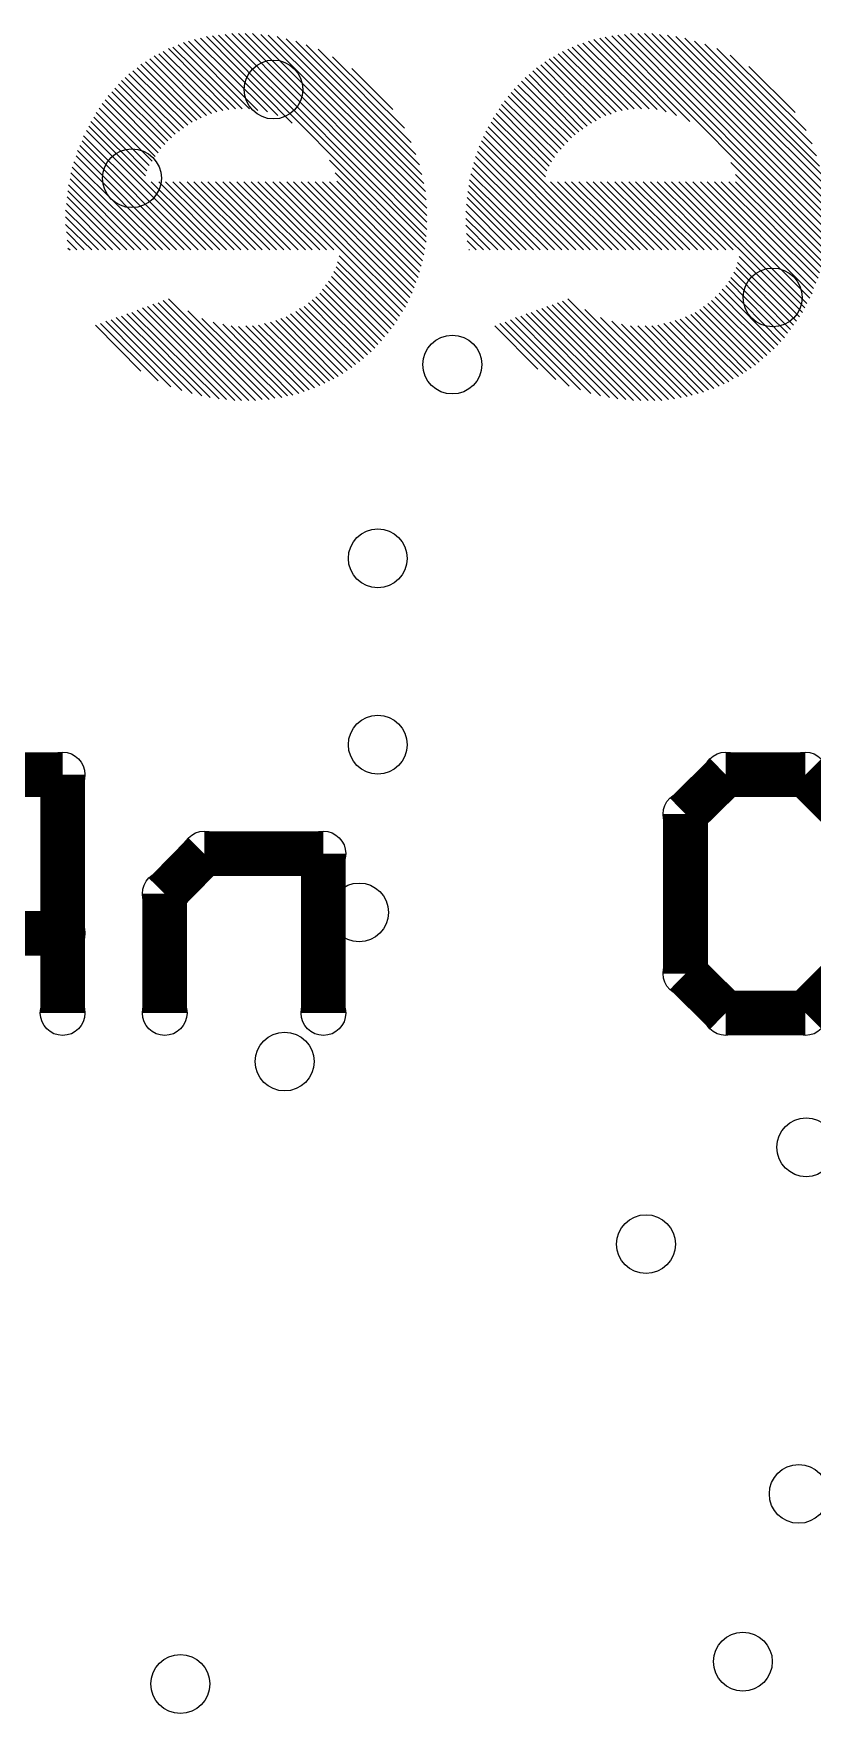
# Model space of a CAD drawing. Extents: x 0 to 26.8, y 0 to 19.7.
# Drawn here: x 15.21 to 17.86, y 6.24 to 11.96 of the extents above; entities that cross this region are included whole.
import ezdxf

# ---------------------------------------------------------------- set-up
doc = ezdxf.new("R2010")
doc.units = 0
doc.layers.get('0').update_dxf_attribs({"linetype": 'CONTINUOUS'})
doc.layers.add('SEEEDSTUDIOXIAONRF52840V1_1_GBO', color=7, linetype='CONTINUOUS')
doc.layers.add('SEEEDSTUDIOXIAONRF52840V1_1_TXT', color=12, linetype='CONTINUOUS')

# ---------------------------------------------------------------- blocks, each defined once
blk = doc.blocks.new('ROUND_2')
blk.add_circle((0, 0), 0)
blk = doc.blocks.new('ROUND_19')
blk.add_circle((0, 0), 0.0762)
blk = doc.blocks.new('ROUND_85')
blk.add_circle((0, 0), 0.1003)

msp = doc.modelspace()

# ---------------------------------------------------------------- linework, layer by layer
at = {"layer": 'SEEEDSTUDIOXIAONRF52840V1_1_GBO'}
for points in [[(15.875, 11.70178), (15.66926, 11.91006)], [(15.6845, 11.91514), (15.89786, 11.70432)], [(15.92072, 11.70432), (15.70228, 11.92276)], [(15.72006, 11.93038), (15.94612, 11.70432)], [(15.97406, 11.69924), (15.73784, 11.93546)], [(15.75816, 11.94054), (16.00708, 11.69416)], [(16.04264, 11.68146), (15.77848, 11.94562)], [(15.7988, 11.9507), (16.0909, 11.65606)], [(16.54302, 11.2268), (15.81912, 11.95324)], [(15.83944, 11.95578), (16.5481, 11.24966)], [(16.5481, 11.26998), (15.8623, 11.95832)], [(15.88516, 11.96086), (16.55064, 11.29284)], [(16.55064, 11.31824), (15.90802, 11.96086)], [(15.93088, 11.96086), (16.55064, 11.3411)], [(16.55064, 11.3665), (15.95628, 11.96086)], [(15.98422, 11.95832), (16.5481, 11.39444)], [(16.54556, 11.42238), (16.00962, 11.95578)], [(16.0401, 11.9507), (16.54048, 11.45032)], [(16.53286, 11.4808), (16.07058, 11.94308)], [(16.1036, 11.93546), (16.52524, 11.51382)], [(16.51254, 11.54938), (16.13916, 11.92276)], [(16.4973, 11.59002), (16.1798, 11.90752)], [(17.0307, 11.90752), (17.23644, 11.70178)], [(17.25676, 11.70432), (17.04594, 11.91514)], [(17.06372, 11.92276), (17.28216, 11.70432)], [(17.30756, 11.70432), (17.0815, 11.92784)], [(17.10182, 11.93546), (17.3355, 11.70178)], [(17.36598, 11.69416), (17.1196, 11.94054)], [(17.13992, 11.94562), (17.40154, 11.68146)], [(17.44726, 11.66114), (17.1577, 11.94816)], [(17.18056, 11.95324), (17.907, 11.22426)], [(17.90954, 11.24712), (17.20088, 11.95578)], [(17.22374, 11.95832), (17.91208, 11.26744)], [(17.91462, 11.2903), (17.24406, 11.96086)], [(17.26946, 11.96086), (17.91462, 11.3157)], [(17.91462, 11.33856), (17.29232, 11.96086)], [(17.31772, 11.96086), (17.91462, 11.36396)], [(17.91208, 11.38936), (17.34312, 11.95832)], [(17.37106, 11.95578), (17.90954, 11.4173)], [(17.90446, 11.44778), (17.399, 11.9507)], [(17.42948, 11.94562), (17.89938, 11.47826)], [(17.88922, 11.50874), (17.4625, 11.93546)], [(17.49806, 11.9253), (17.87906, 11.5443)], [(17.86382, 11.58494), (17.5387, 11.91006)], [(15.76578, 11.66622), (15.57528, 11.85672)], [(15.59052, 11.86434), (15.78102, 11.67384)], [(15.7988, 11.68146), (15.60576, 11.8745)], [(15.621, 11.88466), (15.81658, 11.68908)], [(15.83436, 11.69416), (15.63624, 11.89228)], [(15.65148, 11.8999), (15.85468, 11.69924)], [(16.22806, 11.88212), (16.47444, 11.63828)], [(16.93926, 11.85418), (17.12722, 11.66368)], [(17.14246, 11.67384), (16.95196, 11.86434)], [(16.9672, 11.8745), (17.16024, 11.68146)], [(17.17802, 11.68654), (16.98244, 11.88212)], [(16.99768, 11.89228), (17.1958, 11.69416)], [(17.21612, 11.69924), (17.01292, 11.8999)], [(17.58442, 11.8872), (17.8435, 11.63066)], [(17.8054, 11.69162), (17.64792, 11.8491)], [(15.50924, 11.80084), (15.69212, 11.61796)], [(15.70736, 11.62812), (15.52194, 11.811)], [(15.53464, 11.8237), (15.72006, 11.63828)], [(15.7353, 11.64844), (15.54734, 11.83386)], [(15.56258, 11.84402), (15.75054, 11.6586)], [(16.4338, 11.70178), (16.2941, 11.84148)], [(17.0561, 11.61542), (16.87322, 11.7983)], [(16.88592, 11.811), (17.0688, 11.62558)], [(17.0815, 11.63574), (16.89862, 11.82116)], [(16.91132, 11.83386), (17.09674, 11.6459)], [(17.11198, 11.65606), (16.92402, 11.84402)], [(15.6337, 11.55446), (15.45336, 11.7348)], [(15.46352, 11.75004), (15.64386, 11.5697)], [(15.65656, 11.5824), (15.47622, 11.76274)], [(15.48638, 11.77544), (15.66672, 11.5951)], [(15.67942, 11.60526), (15.49908, 11.78814)], [(17.00784, 11.56716), (16.8275, 11.7475)], [(16.83766, 11.7602), (17.018, 11.57986)], [(17.0307, 11.59256), (16.84782, 11.7729)], [(16.86052, 11.7856), (17.0434, 11.60526)], [(15.42288, 11.69162), (15.60322, 11.51128)], [(15.61338, 11.52652), (15.43304, 11.70686)], [(15.4432, 11.7221), (15.62354, 11.54176)], [(16.9672, 11.50874), (16.78686, 11.68908)], [(16.79702, 11.70432), (16.97482, 11.52398)], [(16.98498, 11.53922), (16.80464, 11.71956)], [(16.8148, 11.73226), (16.99514, 11.55446)], [(15.79626, 11.22426), (15.38986, 11.63066)], [(15.39748, 11.6459), (15.81912, 11.22426)], [(15.4051, 11.66114), (15.59052, 11.47572)], [(15.5956, 11.4935), (15.41526, 11.67638)], [(17.15516, 11.22426), (16.7513, 11.62812)], [(16.75892, 11.64336), (17.18056, 11.22426)], [(16.9545, 11.47318), (16.76908, 11.6586)], [(16.7767, 11.67384), (16.95958, 11.4935)], [(15.367, 11.57986), (15.7226, 11.22426)], [(15.74546, 11.22426), (15.37462, 11.5951)], [(15.3797, 11.61288), (15.77086, 11.22426)], [(16.72844, 11.57732), (17.08404, 11.22426)], [(17.1069, 11.22426), (16.73606, 11.5951)], [(16.74368, 11.61034), (17.1323, 11.22426)], [(15.3416, 11.5062), (15.62608, 11.22426)], [(15.64894, 11.22426), (15.34668, 11.52398)], [(15.3543, 11.5443), (15.67434, 11.22426)], [(15.6972, 11.22426), (15.35938, 11.56208)], [(16.54048, 11.20648), (16.2179, 11.52906)], [(17.01038, 11.22426), (16.71066, 11.52144)], [(16.71574, 11.54176), (17.03324, 11.22426)], [(17.05864, 11.22426), (16.72336, 11.55954)], [(17.90446, 11.20394), (17.58696, 11.52144)], [(15.33398, 11.46556), (15.57528, 11.22426)], [(15.60068, 11.22426), (15.33652, 11.48588)], [(15.61084, 11.4554), (15.84452, 11.22426)], [(15.86738, 11.22426), (15.63624, 11.4554)], [(15.6591, 11.4554), (15.89278, 11.22426)], [(15.91564, 11.22426), (15.6845, 11.4554)], [(15.70736, 11.4554), (15.94104, 11.22426)], [(15.96644, 11.22426), (15.73276, 11.4554)], [(15.75562, 11.4554), (15.9893, 11.22426)], [(16.0147, 11.22426), (15.78102, 11.4554)], [(15.80388, 11.4554), (16.03756, 11.22426)], [(16.06296, 11.22426), (15.82928, 11.4554)], [(15.85468, 11.4554), (16.08582, 11.22426)], [(16.11122, 11.22426), (15.87754, 11.4554)], [(15.90294, 11.4554), (16.13662, 11.22426)], [(16.15948, 11.22426), (15.9258, 11.4554)], [(15.9512, 11.4554), (16.18488, 11.22426)], [(16.20774, 11.22426), (15.97406, 11.4554)], [(15.99946, 11.4554), (16.23314, 11.22426)], [(16.02486, 11.4554), (16.46682, 11.01344)], [(16.47698, 11.02868), (16.04772, 11.4554)], [(16.07312, 11.4554), (16.4846, 11.04392)], [(16.49222, 11.0617), (16.09598, 11.4554)], [(16.12138, 11.4554), (16.49984, 11.07694)], [(16.50746, 11.09472), (16.14424, 11.4554)], [(16.16964, 11.4554), (16.51254, 11.1125)], [(16.52016, 11.13028), (16.19504, 11.4554)], [(16.2179, 11.4554), (16.52524, 11.14806)], [(16.23822, 11.48588), (16.5354, 11.18616)], [(16.53032, 11.16838), (16.2433, 11.45794)], [(16.69542, 11.46302), (16.93672, 11.22426)], [(16.96212, 11.22426), (16.7005, 11.48334)], [(16.70558, 11.50366), (16.98498, 11.22426)], [(17.20342, 11.22426), (16.97228, 11.4554)], [(16.99514, 11.4554), (17.22882, 11.22426)], [(17.25422, 11.22426), (17.02054, 11.4554)], [(17.0434, 11.4554), (17.27708, 11.22426)], [(17.30248, 11.22426), (17.0688, 11.4554)], [(17.0942, 11.4554), (17.32534, 11.22426)], [(17.35074, 11.22426), (17.11706, 11.4554)], [(17.14246, 11.4554), (17.3736, 11.22426)], [(17.399, 11.22426), (17.16532, 11.4554)], [(17.19072, 11.4554), (17.4244, 11.22426)], [(17.44726, 11.22426), (17.21358, 11.4554)], [(17.23898, 11.4554), (17.47266, 11.22426)], [(17.49552, 11.22426), (17.26184, 11.4554)], [(17.28724, 11.4554), (17.52092, 11.22426)], [(17.54378, 11.22426), (17.31264, 11.4554)], [(17.3355, 11.4554), (17.56918, 11.22426)], [(17.59458, 11.22426), (17.3609, 11.4554)], [(17.38376, 11.4554), (17.8308, 11.0109)], [(17.83842, 11.02614), (17.40916, 11.4554)], [(17.43202, 11.4554), (17.84604, 11.04138)], [(17.8562, 11.05916), (17.45742, 11.4554)], [(17.48282, 11.4554), (17.86382, 11.0744)], [(17.8689, 11.09218), (17.50568, 11.4554)], [(17.53108, 11.4554), (17.87652, 11.10996)], [(17.88414, 11.12774), (17.55394, 11.4554)], [(17.57934, 11.4554), (17.88922, 11.14552)], [(17.6022, 11.4808), (17.89938, 11.18362)], [(17.8943, 11.16584), (17.6022, 11.4554)], [(15.50416, 11.22426), (15.32382, 11.4046)], [(15.32636, 11.42492), (15.52702, 11.22426)], [(15.55242, 11.22426), (15.3289, 11.44524)], [(16.8656, 11.22426), (16.6878, 11.40206)], [(16.69034, 11.42238), (16.88846, 11.22426)], [(16.91386, 11.22426), (16.69288, 11.4427)], [(15.4559, 11.22426), (15.31874, 11.35888)], [(15.31874, 11.33602), (15.4305, 11.22426)], [(15.32128, 11.38174), (15.47876, 11.22426)], [(16.8148, 11.22426), (16.68272, 11.35634)], [(16.68526, 11.3792), (16.8402, 11.22426)], [(15.40764, 11.22426), (15.31874, 11.31062)], [(15.32128, 11.28522), (15.38224, 11.22426)], [(16.79194, 11.22426), (16.68272, 11.33094)], [(16.68272, 11.30808), (16.76654, 11.22426)], [(16.74368, 11.22426), (16.68526, 11.28014)], [(15.35684, 11.22426), (15.32382, 11.25728)], [(15.32636, 11.22934), (15.33398, 11.22426)], [(16.6878, 11.25474), (16.71828, 11.22426)], [(16.69542, 11.22426), (16.69288, 11.22426)], [(16.24076, 11.16584), (16.43888, 10.96772)], [(16.44904, 10.98296), (16.24584, 11.18362)], [(16.25092, 11.20394), (16.45666, 10.9982)], [(17.80032, 10.96772), (17.60474, 11.1633)], [(17.60982, 11.18108), (17.81048, 10.98042)], [(17.82064, 10.99566), (17.6149, 11.2014)], [(16.2052, 11.10488), (16.3957, 10.91438)], [(16.40586, 10.92708), (16.21536, 11.11758)], [(16.22552, 11.13282), (16.41856, 10.93978)], [(16.42872, 10.95502), (16.23314, 11.1506)], [(17.57934, 11.11758), (17.76984, 10.92454)], [(17.78, 10.93978), (17.58696, 11.13028)], [(17.59712, 11.14806), (17.79016, 10.95248)], [(15.9893, 10.71372), (15.65148, 11.05154)], [(15.66926, 11.05662), (16.01216, 10.71372)], [(16.15948, 11.05408), (16.34744, 10.86612)], [(16.36014, 10.87628), (16.17218, 11.06424)], [(16.18488, 11.07694), (16.37284, 10.88898)], [(16.383, 10.90168), (16.19504, 11.08964)], [(17.01292, 11.049), (17.35074, 10.71118)], [(17.3736, 10.71372), (17.0307, 11.05662)], [(17.70888, 10.86358), (17.52092, 11.05154)], [(17.53362, 11.06424), (17.72158, 10.87628)], [(17.73428, 10.88644), (17.54632, 11.07694)], [(17.55648, 11.08964), (17.74698, 10.89914)], [(17.75714, 10.91184), (17.56918, 11.10234)], [(15.49146, 10.99312), (15.75054, 10.73404)], [(15.78356, 10.72642), (15.50924, 10.9982)], [(15.52702, 11.00582), (15.8115, 10.72134)], [(15.84198, 10.71626), (15.5448, 11.0109)], [(15.56258, 11.01852), (15.86738, 10.71372)], [(15.89532, 10.71118), (15.58036, 11.02614)], [(15.59814, 11.03122), (15.91818, 10.71118)], [(15.94358, 10.71118), (15.61592, 11.03884)], [(15.6337, 11.04392), (15.96644, 10.71118)], [(16.03248, 10.7188), (15.7353, 11.01598)], [(15.78356, 10.99058), (16.05534, 10.72134)], [(16.24838, 10.79246), (16.0528, 10.99058)], [(16.07058, 10.99566), (16.26362, 10.80262)], [(16.27886, 10.81278), (16.08582, 11.00582)], [(16.1036, 11.01344), (16.2941, 10.82294)], [(16.3068, 10.8331), (16.1163, 11.0236)], [(16.13154, 11.03122), (16.32204, 10.84326)], [(16.33474, 10.85342), (16.14678, 11.04392)], [(17.10944, 10.73404), (16.8529, 10.99312)], [(16.87068, 10.9982), (17.14246, 10.72642)], [(17.17294, 10.72134), (16.88846, 11.00582)], [(16.90624, 11.0109), (17.20088, 10.71626)], [(17.22882, 10.71372), (16.92402, 11.01852)], [(16.9418, 11.0236), (17.25422, 10.71118)], [(17.27962, 10.71118), (16.95958, 11.03122)], [(16.97736, 11.0363), (17.30502, 10.71118)], [(17.32788, 10.71118), (16.99514, 11.04392)], [(17.08912, 11.02106), (17.39392, 10.71626)], [(17.41678, 10.72134), (17.14246, 10.99312)], [(17.6276, 10.80262), (17.43202, 10.99566)], [(17.4498, 11.00328), (17.6403, 10.81024)], [(17.65554, 10.8204), (17.46504, 11.0109)], [(17.48028, 11.02106), (17.67078, 10.83056)], [(17.68348, 10.84072), (17.49298, 11.03122)], [(17.50822, 11.04138), (17.69618, 10.85342)], [(15.42034, 10.96772), (15.57528, 10.81024)], [(15.6337, 10.77722), (15.43812, 10.9728)], [(15.4559, 10.98042), (15.67688, 10.7569)], [(15.71498, 10.7442), (15.47368, 10.9855)], [(16.07566, 10.72642), (15.82166, 10.97788)], [(15.85468, 10.97026), (16.09344, 10.72896)], [(16.11376, 10.73404), (15.88262, 10.96518)], [(15.90802, 10.96264), (16.13154, 10.74166)], [(16.14932, 10.74674), (15.93342, 10.96518)], [(15.95628, 10.96518), (16.1671, 10.75436)], [(16.18488, 10.76198), (15.9766, 10.96772)], [(15.99692, 10.9728), (16.20266, 10.7696)], [(16.2179, 10.77722), (16.01724, 10.97788)], [(16.03502, 10.98296), (16.23314, 10.78484)], [(16.9291, 10.81786), (16.78178, 10.96518)], [(16.79956, 10.9728), (16.99006, 10.7823)], [(17.03578, 10.75944), (16.81734, 10.97788)], [(16.83512, 10.9855), (17.07388, 10.74674)], [(17.18056, 10.98042), (17.4371, 10.72388)], [(17.45488, 10.72896), (17.21358, 10.97026)], [(17.24406, 10.96518), (17.4752, 10.73404)], [(17.49298, 10.73912), (17.26946, 10.96518)], [(17.29486, 10.96518), (17.51076, 10.74674)], [(17.52854, 10.75182), (17.31772, 10.96518)], [(17.33804, 10.96772), (17.54632, 10.75944)], [(17.5641, 10.76706), (17.35836, 10.9728)], [(17.37868, 10.97788), (17.57934, 10.77468)], [(17.59458, 10.78484), (17.39646, 10.98296)], [(17.41424, 10.98804), (17.61236, 10.79246)]]:
    msp.add_lwpolyline(points, dxfattribs=at)
at = {"layer": 'SEEEDSTUDIOXIAONRF52840V1_1_GBO', "const_width": 0.1524}
for points in [[(15.30858, 9.4361), (14.90218, 9.4361)], [(15.30858, 8.6233), (15.30858, 9.4361)], [(17.43202, 9.30148), (17.56918, 9.4361)], [(17.56918, 9.4361), (17.84096, 9.4361)], [(17.84096, 9.4361), (17.97558, 9.30148)], [(17.43202, 8.75792), (17.43202, 9.30148)], [(15.65656, 9.0297), (15.79118, 9.16686)], [(15.79118, 9.16686), (16.19758, 9.16686)], [(16.19758, 9.16686), (16.19758, 8.6233)], [(15.65656, 8.6233), (15.65656, 9.0297)], [(14.90218, 8.89508), (15.30858, 8.89508)], [(17.56918, 8.6233), (17.43202, 8.75792)], [(17.97558, 8.75792), (17.84096, 8.6233)], [(17.84096, 8.6233), (17.56918, 8.6233)]]:
    msp.add_lwpolyline(points, dxfattribs=at)

# ---------------------------------------------------------------- block references
at = {"layer": 'SEEEDSTUDIOXIAONRF52840V1_1_GBO'}
for name, p in [('ROUND_2', (15.95628, 11.96086)), ('ROUND_2', (15.93088, 11.96086)), ('ROUND_2', (15.90802, 11.96086)), ('ROUND_2', (15.88516, 11.96086)), ('ROUND_2', (17.24406, 11.96086)), ('ROUND_2', (17.26946, 11.96086)), ('ROUND_2', (17.29232, 11.96086)), ('ROUND_2', (17.31772, 11.96086)), ('ROUND_2', (15.98422, 11.95832)), ('ROUND_2', (15.8623, 11.95832)), ('ROUND_2', (17.22374, 11.95832)), ('ROUND_2', (17.34312, 11.95832)), ('ROUND_2', (17.20088, 11.95578)), ('ROUND_2', (16.00962, 11.95578)), ('ROUND_2', (15.83944, 11.95578)), ('ROUND_2', (17.37106, 11.95578)), ('ROUND_2', (17.18056, 11.95324)), ('ROUND_2', (15.81912, 11.95324)), ('ROUND_2', (16.0401, 11.9507)), ('ROUND_2', (15.7988, 11.9507)), ('ROUND_2', (17.399, 11.9507)), ('ROUND_2', (17.1577, 11.94816)), ('ROUND_2', (17.13992, 11.94562)), ('ROUND_2', (15.77848, 11.94562)), ('ROUND_2', (17.42948, 11.94562)), ('ROUND_2', (16.07058, 11.94308)), ('ROUND_2', (17.1196, 11.94054)), ('ROUND_2', (15.75816, 11.94054)), ('ROUND_2', (17.10182, 11.93546)), ('ROUND_2', (16.1036, 11.93546)), ('ROUND_2', (15.73784, 11.93546)), ('ROUND_2', (17.4625, 11.93546)), ('ROUND_2', (15.72006, 11.93038)), ('ROUND_2', (17.0815, 11.92784)), ('ROUND_2', (17.49806, 11.9253)), ('ROUND_2', (17.06372, 11.92276)), ('ROUND_2', (16.13916, 11.92276)), ('ROUND_2', (15.70228, 11.92276)), ('ROUND_2', (17.04594, 11.91514)), ('ROUND_2', (15.6845, 11.91514)), ('ROUND_2', (15.66926, 11.91006)), ('ROUND_2', (17.5387, 11.91006)), ('ROUND_2', (17.0307, 11.90752)), ('ROUND_2', (16.1798, 11.90752)), ('ROUND_2', (17.01292, 11.8999)), ('ROUND_2', (15.65148, 11.8999)), ('ROUND_2', (16.99768, 11.89228)), ('ROUND_2', (15.63624, 11.89228)), ('ROUND_2', (17.58442, 11.8872)), ('ROUND_2', (15.621, 11.88466)), ('ROUND_2', (16.98244, 11.88212)), ('ROUND_2', (16.22806, 11.88212)), ('ROUND_2', (16.9672, 11.8745)), ('ROUND_2', (15.60576, 11.8745)), ('ROUND_2', (16.95196, 11.86434)), ('ROUND_2', (15.59052, 11.86434)), ('ROUND_2', (15.57528, 11.85672)), ('ROUND_2', (16.93926, 11.85418)), ('ROUND_2', (17.64792, 11.8491)), ('ROUND_2', (16.92402, 11.84402)), ('ROUND_2', (15.56258, 11.84402)), ('ROUND_2', (16.2941, 11.84148)), ('ROUND_2', (16.91132, 11.83386)), ('ROUND_2', (15.54734, 11.83386)), ('ROUND_2', (15.53464, 11.8237)), ('ROUND_2', (16.89862, 11.82116)), ('ROUND_2', (16.88592, 11.811)), ('ROUND_2', (15.52194, 11.811)), ('ROUND_2', (15.50924, 11.80084)), ('ROUND_2', (16.87322, 11.7983)), ('ROUND_2', (15.49908, 11.78814)), ('ROUND_2', (16.86052, 11.7856)), ('ROUND_2', (15.48638, 11.77544)), ('ROUND_2', (16.84782, 11.7729)), ('ROUND_2', (15.47622, 11.76274)), ('ROUND_2', (16.83766, 11.7602)), ('ROUND_2', (15.46352, 11.75004)), ('ROUND_2', (16.8275, 11.7475)), ('ROUND_2', (15.45336, 11.7348)), ('ROUND_2', (16.8148, 11.73226)), ('ROUND_2', (15.4432, 11.7221)), ('ROUND_2', (16.80464, 11.71956)), ('ROUND_2', (15.43304, 11.70686)), ('ROUND_2', (17.30756, 11.70432)), ('ROUND_2', (17.28216, 11.70432)), ('ROUND_2', (17.25676, 11.70432)), ('ROUND_2', (16.79702, 11.70432)), ('ROUND_2', (15.94612, 11.70432)), ('ROUND_2', (15.92072, 11.70432)), ('ROUND_2', (15.89786, 11.70432)), ('ROUND_2', (17.3355, 11.70178)), ('ROUND_2', (17.23644, 11.70178)), ('ROUND_2', (15.875, 11.70178)), ('ROUND_2', (16.4338, 11.70178)), ('ROUND_2', (17.21612, 11.69924)), ('ROUND_2', (15.97406, 11.69924)), ('ROUND_2', (15.85468, 11.69924)), ('ROUND_2', (17.36598, 11.69416)), ('ROUND_2', (17.1958, 11.69416)), ('ROUND_2', (16.00708, 11.69416)), ('ROUND_2', (15.83436, 11.69416)), ('ROUND_2', (15.42288, 11.69162)), ('ROUND_2', (17.8054, 11.69162)), ('ROUND_2', (16.78686, 11.68908)), ('ROUND_2', (15.81658, 11.68908)), ('ROUND_2', (17.17802, 11.68654)), ('ROUND_2', (17.40154, 11.68146)), ('ROUND_2', (17.16024, 11.68146)), ('ROUND_2', (16.04264, 11.68146)), ('ROUND_2', (15.7988, 11.68146)), ('ROUND_2', (15.41526, 11.67638)), ('ROUND_2', (17.14246, 11.67384)), ('ROUND_2', (16.7767, 11.67384)), ('ROUND_2', (15.78102, 11.67384)), ('ROUND_2', (15.76578, 11.66622)), ('ROUND_2', (17.12722, 11.66368)), ('ROUND_2', (17.44726, 11.66114)), ('ROUND_2', (15.4051, 11.66114)), ('ROUND_2', (16.76908, 11.6586)), ('ROUND_2', (15.75054, 11.6586)), ('ROUND_2', (17.11198, 11.65606)), ('ROUND_2', (16.0909, 11.65606)), ('ROUND_2', (15.7353, 11.64844)), ('ROUND_2', (17.09674, 11.6459)), ('ROUND_2', (15.39748, 11.6459)), ('ROUND_2', (16.75892, 11.64336)), ('ROUND_2', (15.72006, 11.63828)), ('ROUND_2', (16.47444, 11.63828)), ('ROUND_2', (17.0815, 11.63574)), ('ROUND_2', (15.38986, 11.63066)), ('ROUND_2', (17.8435, 11.63066)), ('ROUND_2', (16.7513, 11.62812)), ('ROUND_2', (15.70736, 11.62812)), ('ROUND_2', (17.0688, 11.62558)), ('ROUND_2', (15.69212, 11.61796)), ('ROUND_2', (17.0561, 11.61542)), ('ROUND_2', (15.3797, 11.61288)), ('ROUND_2', (16.74368, 11.61034)), ('ROUND_2', (17.0434, 11.60526)), ('ROUND_2', (15.67942, 11.60526)), ('ROUND_2', (16.73606, 11.5951)), ('ROUND_2', (15.66672, 11.5951)), ('ROUND_2', (15.37462, 11.5951)), ('ROUND_2', (17.0307, 11.59256)), ('ROUND_2', (16.4973, 11.59002)), ('ROUND_2', (17.86382, 11.58494)), ('ROUND_2', (15.65656, 11.5824)), ('ROUND_2', (17.018, 11.57986)), ('ROUND_2', (15.367, 11.57986)), ('ROUND_2', (16.72844, 11.57732)), ('ROUND_2', (15.64386, 11.5697)), ('ROUND_2', (17.00784, 11.56716)), ('ROUND_2', (15.35938, 11.56208)), ('ROUND_2', (16.72336, 11.55954)), ('ROUND_2', (16.99514, 11.55446)), ('ROUND_2', (15.6337, 11.55446)), ('ROUND_2', (16.51254, 11.54938)), ('ROUND_2', (15.3543, 11.5443)), ('ROUND_2', (16.71574, 11.54176)), ('ROUND_2', (15.62354, 11.54176)), ('ROUND_2', (16.98498, 11.53922)), ('ROUND_2', (16.2179, 11.52906)), ('ROUND_2', (15.61338, 11.52652)), ('ROUND_2', (16.97482, 11.52398)), ('ROUND_2', (15.34668, 11.52398)), ('ROUND_2', (17.58696, 11.52144)), ('ROUND_2', (16.71066, 11.52144)), ('ROUND_2', (16.52524, 11.51382)), ('ROUND_2', (15.60322, 11.51128)), ('ROUND_2', (16.9672, 11.50874)), ('ROUND_2', (15.3416, 11.5062)), ('ROUND_2', (16.70558, 11.50366)), ('ROUND_2', (16.95958, 11.4935)), ('ROUND_2', (15.5956, 11.4935)), ('ROUND_2', (15.33652, 11.48588)), ('ROUND_2', (16.23822, 11.48588)), ('ROUND_2', (16.7005, 11.48334)), ('ROUND_2', (17.6022, 11.4808)), ('ROUND_2', (16.53286, 11.4808)), ('ROUND_2', (15.59052, 11.47572)), ('ROUND_2', (16.9545, 11.47318)), ('ROUND_2', (15.33398, 11.46556)), ('ROUND_2', (16.69542, 11.46302)), ('ROUND_2', (16.2433, 11.45794)), ('ROUND_2', (17.6022, 11.4554)), ('ROUND_2', (17.57934, 11.4554)), ('ROUND_2', (17.55394, 11.4554)), ('ROUND_2', (17.53108, 11.4554)), ('ROUND_2', (17.50568, 11.4554)), ('ROUND_2', (17.48282, 11.4554)), ('ROUND_2', (17.45742, 11.4554)), ('ROUND_2', (17.43202, 11.4554)), ('ROUND_2', (17.40916, 11.4554)), ('ROUND_2', (17.38376, 11.4554)), ('ROUND_2', (16.97228, 11.4554)), ('ROUND_2', (16.99514, 11.4554)), ('ROUND_2', (17.02054, 11.4554)), ('ROUND_2', (17.0434, 11.4554)), ('ROUND_2', (17.0688, 11.4554)), ('ROUND_2', (17.0942, 11.4554)), ('ROUND_2', (17.11706, 11.4554)), ('ROUND_2', (17.14246, 11.4554)), ('ROUND_2', (17.16532, 11.4554)), ('ROUND_2', (17.19072, 11.4554)), ('ROUND_2', (17.21358, 11.4554)), ('ROUND_2', (17.23898, 11.4554)), ('ROUND_2', (17.26184, 11.4554)), ('ROUND_2', (17.28724, 11.4554)), ('ROUND_2', (17.31264, 11.4554)), ('ROUND_2', (17.3355, 11.4554)), ('ROUND_2', (17.3609, 11.4554)), ('ROUND_2', (15.61084, 11.4554)), ('ROUND_2', (15.63624, 11.4554)), ('ROUND_2', (15.6591, 11.4554)), ('ROUND_2', (15.6845, 11.4554)), ('ROUND_2', (15.70736, 11.4554)), ('ROUND_2', (15.73276, 11.4554)), ('ROUND_2', (15.75562, 11.4554)), ('ROUND_2', (15.78102, 11.4554)), ('ROUND_2', (15.80388, 11.4554)), ('ROUND_2', (15.82928, 11.4554)), ('ROUND_2', (15.85468, 11.4554)), ('ROUND_2', (15.87754, 11.4554)), ('ROUND_2', (15.90294, 11.4554)), ('ROUND_2', (15.9258, 11.4554)), ('ROUND_2', (15.9512, 11.4554)), ('ROUND_2', (15.97406, 11.4554)), ('ROUND_2', (15.99946, 11.4554)), ('ROUND_2', (16.02486, 11.4554)), ('ROUND_2', (16.04772, 11.4554)), ('ROUND_2', (16.07312, 11.4554)), ('ROUND_2', (16.09598, 11.4554)), ('ROUND_2', (16.12138, 11.4554)), ('ROUND_2', (16.14424, 11.4554)), ('ROUND_2', (16.16964, 11.4554)), ('ROUND_2', (16.19504, 11.4554)), ('ROUND_2', (16.2179, 11.4554)), ('ROUND_2', (16.54048, 11.45032)), ('ROUND_2', (15.3289, 11.44524)), ('ROUND_2', (16.69288, 11.4427)), ('ROUND_2', (15.32636, 11.42492)), ('ROUND_2', (16.69034, 11.42238)), ('ROUND_2', (16.54556, 11.42238)), ('ROUND_2', (15.32382, 11.4046)), ('ROUND_2', (16.6878, 11.40206)), ('ROUND_2', (16.5481, 11.39444)), ('ROUND_2', (15.32128, 11.38174)), ('ROUND_2', (16.68526, 11.3792)), ('ROUND_2', (16.55064, 11.3665)), ('ROUND_2', (15.31874, 11.35888)), ('ROUND_2', (16.68272, 11.35634)), ('ROUND_2', (16.55064, 11.3411)), ('ROUND_2', (15.31874, 11.33602)), ('ROUND_2', (16.68272, 11.33094)), ('ROUND_2', (16.55064, 11.31824)), ('ROUND_2', (15.31874, 11.31062)), ('ROUND_2', (16.68272, 11.30808)), ('ROUND_2', (16.55064, 11.29284)), ('ROUND_2', (15.32128, 11.28522)), ('ROUND_2', (16.68526, 11.28014)), ('ROUND_2', (16.5481, 11.26998)), ('ROUND_2', (15.32382, 11.25728)), ('ROUND_2', (16.6878, 11.25474)), ('ROUND_2', (16.5481, 11.24966)), ('ROUND_2', (15.32636, 11.22934)), ('ROUND_2', (16.54302, 11.2268)), ('ROUND_2', (16.79194, 11.22426)), ('ROUND_2', (16.76654, 11.22426)), ('ROUND_2', (16.74368, 11.22426)), ('ROUND_2', (16.71828, 11.22426)), ('ROUND_2', (16.69542, 11.22426)), ('ROUND_2', (16.69288, 11.22426)), ('ROUND_2', (16.8148, 11.22426)), ('ROUND_2', (16.8402, 11.22426)), ('ROUND_2', (16.8656, 11.22426)), ('ROUND_2', (16.88846, 11.22426)), ('ROUND_2', (16.91386, 11.22426)), ('ROUND_2', (16.93672, 11.22426)), ('ROUND_2', (16.96212, 11.22426)), ('ROUND_2', (16.98498, 11.22426)), ('ROUND_2', (17.01038, 11.22426)), ('ROUND_2', (17.03324, 11.22426)), ('ROUND_2', (17.05864, 11.22426)), ('ROUND_2', (17.08404, 11.22426)), ('ROUND_2', (17.1069, 11.22426)), ('ROUND_2', (17.1323, 11.22426)), ('ROUND_2', (17.15516, 11.22426)), ('ROUND_2', (17.18056, 11.22426)), ('ROUND_2', (17.20342, 11.22426)), ('ROUND_2', (17.22882, 11.22426)), ('ROUND_2', (17.25422, 11.22426)), ('ROUND_2', (17.27708, 11.22426)), ('ROUND_2', (17.30248, 11.22426)), ('ROUND_2', (17.32534, 11.22426)), ('ROUND_2', (17.35074, 11.22426)), ('ROUND_2', (17.3736, 11.22426)), ('ROUND_2', (17.399, 11.22426)), ('ROUND_2', (17.4244, 11.22426)), ('ROUND_2', (17.44726, 11.22426)), ('ROUND_2', (17.47266, 11.22426)), ('ROUND_2', (17.49552, 11.22426)), ('ROUND_2', (17.52092, 11.22426)), ('ROUND_2', (17.54378, 11.22426)), ('ROUND_2', (17.56918, 11.22426)), ('ROUND_2', (17.59458, 11.22426)), ('ROUND_2', (15.84452, 11.22426)), ('ROUND_2', (15.86738, 11.22426)), ('ROUND_2', (15.89278, 11.22426)), ('ROUND_2', (15.91564, 11.22426)), ('ROUND_2', (15.94104, 11.22426)), ('ROUND_2', (15.96644, 11.22426)), ('ROUND_2', (15.9893, 11.22426)), ('ROUND_2', (16.0147, 11.22426)), ('ROUND_2', (16.03756, 11.22426)), ('ROUND_2', (16.06296, 11.22426)), ('ROUND_2', (16.08582, 11.22426)), ('ROUND_2', (16.11122, 11.22426)), ('ROUND_2', (16.13662, 11.22426)), ('ROUND_2', (16.15948, 11.22426)), ('ROUND_2', (16.18488, 11.22426)), ('ROUND_2', (16.20774, 11.22426)), ('ROUND_2', (16.23314, 11.22426)), ('ROUND_2', (15.38224, 11.22426)), ('ROUND_2', (15.40764, 11.22426)), ('ROUND_2', (15.4305, 11.22426)), ('ROUND_2', (15.4559, 11.22426)), ('ROUND_2', (15.47876, 11.22426)), ('ROUND_2', (15.50416, 11.22426)), ('ROUND_2', (15.52702, 11.22426)), ('ROUND_2', (15.55242, 11.22426)), ('ROUND_2', (15.57528, 11.22426)), ('ROUND_2', (15.60068, 11.22426)), ('ROUND_2', (15.62608, 11.22426)), ('ROUND_2', (15.64894, 11.22426)), ('ROUND_2', (15.67434, 11.22426)), ('ROUND_2', (15.6972, 11.22426)), ('ROUND_2', (15.7226, 11.22426)), ('ROUND_2', (15.74546, 11.22426)), ('ROUND_2', (15.77086, 11.22426)), ('ROUND_2', (15.79626, 11.22426)), ('ROUND_2', (15.81912, 11.22426)), ('ROUND_2', (15.35684, 11.22426)), ('ROUND_2', (15.33398, 11.22426)), ('ROUND_2', (16.54048, 11.20648)), ('ROUND_2', (16.25092, 11.20394)), ('ROUND_2', (17.6149, 11.2014)), ('ROUND_2', (16.5354, 11.18616)), ('ROUND_2', (16.24584, 11.18362)), ('ROUND_2', (17.60982, 11.18108)), ('ROUND_2', (16.53032, 11.16838)), ('ROUND_2', (16.24076, 11.16584)), ('ROUND_2', (17.60474, 11.1633)), ('ROUND_2', (16.23314, 11.1506)), ('ROUND_2', (17.59712, 11.14806)), ('ROUND_2', (16.52524, 11.14806)), ('ROUND_2', (16.22552, 11.13282)), ('ROUND_2', (17.58696, 11.13028)), ('ROUND_2', (16.52016, 11.13028)), ('ROUND_2', (17.57934, 11.11758)), ('ROUND_2', (16.21536, 11.11758)), ('ROUND_2', (16.51254, 11.1125)), ('ROUND_2', (16.2052, 11.10488)), ('ROUND_2', (17.56918, 11.10234)), ('ROUND_2', (16.50746, 11.09472)), ('ROUND_2', (17.55648, 11.08964)), ('ROUND_2', (16.19504, 11.08964)), ('ROUND_2', (17.54632, 11.07694)), ('ROUND_2', (16.18488, 11.07694)), ('ROUND_2', (16.49984, 11.07694)), ('ROUND_2', (17.86382, 11.0744)), ('ROUND_2', (17.53362, 11.06424)), ('ROUND_2', (16.17218, 11.06424)), ('ROUND_2', (16.49222, 11.0617)), ('ROUND_2', (17.8562, 11.05916)), ('ROUND_2', (17.0307, 11.05662)), ('ROUND_2', (15.66926, 11.05662)), ('ROUND_2', (16.15948, 11.05408)), ('ROUND_2', (17.52092, 11.05154)), ('ROUND_2', (15.65148, 11.05154)), ('ROUND_2', (17.01292, 11.049)), ('ROUND_2', (16.99514, 11.04392)), ('ROUND_2', (16.14678, 11.04392)), ('ROUND_2', (15.6337, 11.04392)), ('ROUND_2', (16.4846, 11.04392)), ('ROUND_2', (17.84604, 11.04138)), ('ROUND_2', (17.50822, 11.04138)), ('ROUND_2', (15.61592, 11.03884)), ('ROUND_2', (16.97736, 11.0363)), ('ROUND_2', (17.49298, 11.03122)), ('ROUND_2', (16.95958, 11.03122)), ('ROUND_2', (16.13154, 11.03122)), ('ROUND_2', (15.59814, 11.03122)), ('ROUND_2', (16.47698, 11.02868)), ('ROUND_2', (17.83842, 11.02614)), ('ROUND_2', (15.58036, 11.02614)), ('ROUND_2', (16.9418, 11.0236)), ('ROUND_2', (16.1163, 11.0236)), ('ROUND_2', (17.48028, 11.02106)), ('ROUND_2', (17.08912, 11.02106)), ('ROUND_2', (16.92402, 11.01852)), ('ROUND_2', (15.56258, 11.01852)), ('ROUND_2', (15.7353, 11.01598)), ('ROUND_2', (16.1036, 11.01344)), ('ROUND_2', (16.46682, 11.01344)), ('ROUND_2', (17.8308, 11.0109)), ('ROUND_2', (17.46504, 11.0109)), ('ROUND_2', (16.90624, 11.0109)), ('ROUND_2', (15.5448, 11.0109)), ('ROUND_2', (16.88846, 11.00582)), ('ROUND_2', (16.08582, 11.00582)), ('ROUND_2', (15.52702, 11.00582)), ('ROUND_2', (17.4498, 11.00328)), ('ROUND_2', (16.87068, 10.9982)), ('ROUND_2', (16.45666, 10.9982)), ('ROUND_2', (15.50924, 10.9982)), ('ROUND_2', (17.82064, 10.99566)), ('ROUND_2', (17.43202, 10.99566)), ('ROUND_2', (16.07058, 10.99566)), ('ROUND_2', (17.14246, 10.99312)), ('ROUND_2', (16.8529, 10.99312)), ('ROUND_2', (15.49146, 10.99312)), ('ROUND_2', (16.0528, 10.99058)), ('ROUND_2', (15.78356, 10.99058)), ('ROUND_2', (17.41424, 10.98804)), ('ROUND_2', (16.83512, 10.9855)), ('ROUND_2', (15.47368, 10.9855)), ('ROUND_2', (17.39646, 10.98296)), ('ROUND_2', (16.44904, 10.98296)), ('ROUND_2', (16.03502, 10.98296)), ('ROUND_2', (17.81048, 10.98042)), ('ROUND_2', (17.18056, 10.98042)), ('ROUND_2', (15.4559, 10.98042)), ('ROUND_2', (17.37868, 10.97788)), ('ROUND_2', (16.81734, 10.97788)), ('ROUND_2', (16.01724, 10.97788)), ('ROUND_2', (15.82166, 10.97788)), ('ROUND_2', (17.35836, 10.9728)), ('ROUND_2', (16.79956, 10.9728)), ('ROUND_2', (15.99692, 10.9728)), ('ROUND_2', (15.43812, 10.9728)), ('ROUND_2', (17.21358, 10.97026)), ('ROUND_2', (15.85468, 10.97026)), ('ROUND_2', (17.80032, 10.96772)), ('ROUND_2', (17.33804, 10.96772)), ('ROUND_2', (16.43888, 10.96772)), ('ROUND_2', (15.9766, 10.96772)), ('ROUND_2', (15.42034, 10.96772)), ('ROUND_2', (17.31772, 10.96518)), ('ROUND_2', (17.29486, 10.96518)), ('ROUND_2', (17.26946, 10.96518)), ('ROUND_2', (17.24406, 10.96518)), ('ROUND_2', (16.78178, 10.96518)), ('ROUND_2', (15.95628, 10.96518)), ('ROUND_2', (15.93342, 10.96518)), ('ROUND_2', (15.88262, 10.96518)), ('ROUND_2', (15.90802, 10.96264)), ('ROUND_2', (16.42872, 10.95502)), ('ROUND_2', (17.79016, 10.95248)), ('ROUND_2', (17.78, 10.93978)), ('ROUND_2', (16.41856, 10.93978)), ('ROUND_2', (16.40586, 10.92708)), ('ROUND_2', (17.76984, 10.92454)), ('ROUND_2', (16.3957, 10.91438)), ('ROUND_2', (17.75714, 10.91184)), ('ROUND_2', (16.383, 10.90168)), ('ROUND_2', (17.74698, 10.89914)), ('ROUND_2', (16.37284, 10.88898)), ('ROUND_2', (17.73428, 10.88644)), ('ROUND_2', (17.72158, 10.87628)), ('ROUND_2', (16.36014, 10.87628)), ('ROUND_2', (16.34744, 10.86612)), ('ROUND_2', (17.70888, 10.86358)), ('ROUND_2', (17.69618, 10.85342)), ('ROUND_2', (16.33474, 10.85342)), ('ROUND_2', (16.32204, 10.84326)), ('ROUND_2', (17.68348, 10.84072)), ('ROUND_2', (16.3068, 10.8331)), ('ROUND_2', (17.67078, 10.83056)), ('ROUND_2', (16.2941, 10.82294)), ('ROUND_2', (17.65554, 10.8204)), ('ROUND_2', (16.9291, 10.81786)), ('ROUND_2', (16.27886, 10.81278)), ('ROUND_2', (17.6403, 10.81024)), ('ROUND_2', (15.57528, 10.81024)), ('ROUND_2', (17.6276, 10.80262)), ('ROUND_2', (16.26362, 10.80262)), ('ROUND_2', (17.61236, 10.79246)), ('ROUND_2', (16.24838, 10.79246)), ('ROUND_2', (17.59458, 10.78484)), ('ROUND_2', (16.23314, 10.78484)), ('ROUND_2', (16.99006, 10.7823)), ('ROUND_2', (16.2179, 10.77722)), ('ROUND_2', (15.6337, 10.77722)), ('ROUND_2', (17.57934, 10.77468)), ('ROUND_2', (16.20266, 10.7696)), ('ROUND_2', (17.5641, 10.76706)), ('ROUND_2', (16.18488, 10.76198)), ('ROUND_2', (17.54632, 10.75944)), ('ROUND_2', (17.03578, 10.75944)), ('ROUND_2', (15.67688, 10.7569)), ('ROUND_2', (16.1671, 10.75436)), ('ROUND_2', (17.52854, 10.75182)), ('ROUND_2', (17.51076, 10.74674)), ('ROUND_2', (17.07388, 10.74674)), ('ROUND_2', (16.14932, 10.74674)), ('ROUND_2', (15.71498, 10.7442)), ('ROUND_2', (16.13154, 10.74166)), ('ROUND_2', (17.49298, 10.73912)), ('ROUND_2', (17.4752, 10.73404)), ('ROUND_2', (17.10944, 10.73404)), ('ROUND_2', (16.11376, 10.73404)), ('ROUND_2', (15.75054, 10.73404)), ('ROUND_2', (17.45488, 10.72896)), ('ROUND_2', (16.09344, 10.72896)), ('ROUND_2', (17.14246, 10.72642)), ('ROUND_2', (16.07566, 10.72642)), ('ROUND_2', (15.78356, 10.72642)), ('ROUND_2', (17.4371, 10.72388)), ('ROUND_2', (17.41678, 10.72134)), ('ROUND_2', (17.17294, 10.72134)), ('ROUND_2', (16.05534, 10.72134)), ('ROUND_2', (15.8115, 10.72134)), ('ROUND_2', (16.03248, 10.7188)), ('ROUND_2', (17.39392, 10.71626)), ('ROUND_2', (17.20088, 10.71626)), ('ROUND_2', (15.84198, 10.71626)), ('ROUND_2', (17.3736, 10.71372)), ('ROUND_2', (17.22882, 10.71372)), ('ROUND_2', (16.01216, 10.71372)), ('ROUND_2', (15.9893, 10.71372)), ('ROUND_2', (15.86738, 10.71372)), ('ROUND_2', (17.35074, 10.71118)), ('ROUND_2', (17.32788, 10.71118)), ('ROUND_2', (17.30502, 10.71118)), ('ROUND_2', (17.27962, 10.71118)), ('ROUND_2', (17.25422, 10.71118)), ('ROUND_2', (15.96644, 10.71118)), ('ROUND_2', (15.94358, 10.71118)), ('ROUND_2', (15.91818, 10.71118)), ('ROUND_2', (15.89532, 10.71118)), ('ROUND_19', (15.30858, 9.4361)), ('ROUND_19', (17.56918, 9.4361)), ('ROUND_19', (17.84096, 9.4361)), ('ROUND_19', (17.43202, 9.30148)), ('ROUND_19', (15.79118, 9.16686)), ('ROUND_19', (16.19758, 9.16686)), ('ROUND_19', (15.65656, 9.0297)), ('ROUND_19', (15.30858, 8.89508)), ('ROUND_19', (17.43202, 8.75792)), ('ROUND_19', (17.43202, 8.75792)), ('ROUND_19', (15.30858, 8.6233)), ('ROUND_19', (15.65656, 8.6233)), ('ROUND_19', (16.19758, 8.6233)), ('ROUND_19', (17.56918, 8.6233)), ('ROUND_19', (17.84096, 8.6233))]:
    msp.add_blockref(name, p, dxfattribs=at)
at = {"layer": 'SEEEDSTUDIOXIAONRF52840V1_1_TXT'}
for p in [(16.0274, 11.77036), (15.5448, 11.4681), (17.7292, 11.0617), (16.637, 10.8331), (16.383, 10.1727), (16.383, 9.5377), (16.3195, 8.9662), (16.0655, 8.4582), (17.8435, 8.1661), (17.2974, 7.8359), (17.8181, 6.985), (17.6276, 6.4135), (15.7099, 6.3373)]:
    msp.add_blockref('ROUND_85', p, dxfattribs=at)

doc.saveas('drawing.dxf')
